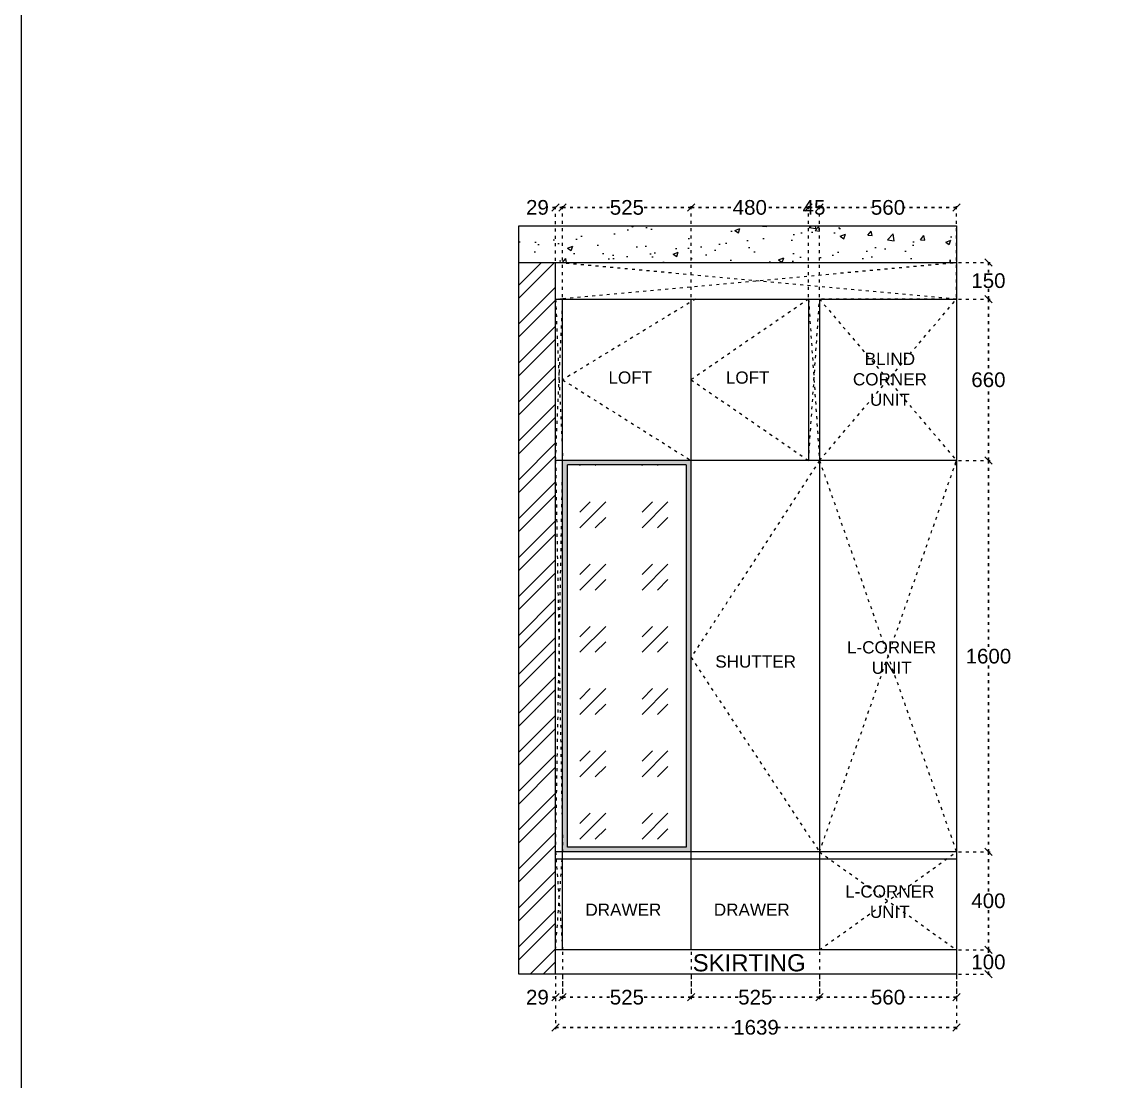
# Model space of a CAD drawing. Header units: millimetres. Extents: x 220712 to 1505573, y -354410 to 241923.
# Drawn here: x 220712 to 225122, y 85051 to 89383 of the extents above; entities that cross this region are included whole.
import ezdxf

# ---------------------------------------------------------------- set-up
doc = ezdxf.new("R2010")
doc.units = ezdxf.units.MM
doc.header["$MEASUREMENT"] = 0
doc.linetypes.add('ACAD_ISO03W100', pattern=[30, 12, -18])
doc.layers.add('Walls', color=253, linetype='Continuous')
doc.layers.add('Words', color=7, linetype='Continuous')
doc.styles.get("Standard").update_dxf_attribs({"font": 'arial.ttf'})
doc.dimstyles.get("Standard").update_dxf_attribs({"dimtxt": 60, "dimasz": 30, "dimexe": 7.75, "dimexo": 8.13, "dimgap": 0.63, "dimtad": 0, "dimtih": 1, "dimtoh": 1, "dimdec": 0, "dimzin": 0, "dimtxsty": 'Standard', "dimblk": 'OBLIQUE', "dimcen": 2.25, "dimclrd": 1, "dimclre": 1, "dimclrt": 1, "dimadec": 0, "dimazin": 0, "dimtfac": 1, "dimtdec": 0, "dimtofl": 0, "dimtmove": 0, "dimatfit": 3, "dimfxl": 1, "dimtolj": 1, "dimtzin": 0, "dimlwd": 30, "dimarcsym": 0})

# ---------------------------------------------------------------- blocks, each defined once
blk = doc.blocks.new('_Oblique')
at = {"color": 0, "linetype": 'ByBlock', "lineweight": -2}
blk.add_line((-0.5, -0.5), (0.5, 0.5), dxfattribs=at)
blk = doc.blocks.new('*D1529')
at = {"layer": 'Defpoints', "color": 0, "linetype": 'ACAD_ISO03W100', "transparency": 16777216}
for p in [(224533.5, 85588.5), (224664, 85588.5), (224533.5, 85488.5)]:
    blk.add_point(p, dxfattribs=at)
at = {"layer": 'Walls', "color": 1, "linetype": 'ACAD_ISO03W100', "lineweight": -2, "transparency": 16777216}
for p, q in [((224541.6, 85588.5), (224671.8, 85588.5)), ((224541.6, 85488.5), (224671.8, 85488.5))]:
    blk.add_line(p, q, dxfattribs=at)
at = {"layer": 'Walls', "color": 1, "linetype": 'ACAD_ISO03W100', "lineweight": 30, "transparency": 16777216}
for p, q in [((224664, 85588.5), (224664, 85569.8)), ((224664, 85488.5), (224664, 85507.2))]:
    blk.add_line(p, q, dxfattribs=at)
at = {"layer": 'Walls', "color": 1, "linetype": 'ACAD_ISO03W100', "lineweight": 30, "transparency": 16777216, "xscale": 30, "yscale": 30, "zscale": 30}
for p, rotation in [((224664, 85588.5), 90), ((224664, 85488.5), 270)]:
    blk.add_blockref('_Oblique', p, dxfattribs=dict(at, rotation=rotation))
at = {"layer": 'Walls', "color": 1, "linetype": 'ACAD_ISO03W100', "transparency": 16777216, "insert": (224664, 85538.5), "char_height": 60, "attachment_point": 5}
blk.add_mtext('\\A1;100', dxfattribs=at)
blk = doc.blocks.new('*D1530')
at = {"layer": 'Defpoints', "color": 0, "linetype": 'ACAD_ISO03W100', "transparency": 16777216}
for p in [(224533.5, 85988.5), (224664, 85988.5), (224533.5, 85588.5)]:
    blk.add_point(p, dxfattribs=at)
at = {"layer": 'Walls', "color": 1, "linetype": 'ACAD_ISO03W100', "lineweight": -2, "transparency": 16777216}
for p, q in [((224541.6, 85988.5), (224671.8, 85988.5)), ((224541.6, 85588.5), (224671.8, 85588.5))]:
    blk.add_line(p, q, dxfattribs=at)
at = {"layer": 'Walls', "color": 1, "linetype": 'ACAD_ISO03W100', "lineweight": 30, "transparency": 16777216}
for p, q in [((224664, 85988.5), (224664, 85819.8)), ((224664, 85588.5), (224664, 85757.2))]:
    blk.add_line(p, q, dxfattribs=at)
at = {"layer": 'Walls', "color": 1, "linetype": 'ACAD_ISO03W100', "lineweight": 30, "transparency": 16777216, "xscale": 30, "yscale": 30, "zscale": 30}
for p, rotation in [((224664, 85988.5), 90), ((224664, 85588.5), 270)]:
    blk.add_blockref('_Oblique', p, dxfattribs=dict(at, rotation=rotation))
at = {"layer": 'Walls', "color": 1, "linetype": 'ACAD_ISO03W100', "transparency": 16777216, "insert": (224664, 85788.5), "char_height": 60, "attachment_point": 5}
blk.add_mtext('\\A1;400', dxfattribs=at)
blk = doc.blocks.new('*D1531')
at = {"layer": 'Defpoints', "color": 0, "linetype": 'ACAD_ISO03W100', "transparency": 16777216}
for p in [(224533.5, 87588.5), (224664, 87588.5), (224533.5, 85988.5)]:
    blk.add_point(p, dxfattribs=at)
at = {"layer": 'Walls', "color": 1, "linetype": 'ACAD_ISO03W100', "lineweight": -2, "transparency": 16777216}
for p, q in [((224541.6, 87588.5), (224671.8, 87588.5)), ((224541.6, 85988.5), (224671.8, 85988.5))]:
    blk.add_line(p, q, dxfattribs=at)
at = {"layer": 'Walls', "color": 1, "linetype": 'ACAD_ISO03W100', "lineweight": 30, "transparency": 16777216}
for p, q in [((224664, 87588.5), (224664, 86819.8)), ((224664, 85988.5), (224664, 86757.2))]:
    blk.add_line(p, q, dxfattribs=at)
at = {"layer": 'Walls', "color": 1, "linetype": 'ACAD_ISO03W100', "lineweight": 30, "transparency": 16777216, "xscale": 30, "yscale": 30, "zscale": 30}
for p, rotation in [((224664, 87588.5), 90), ((224664, 85988.5), 270)]:
    blk.add_blockref('_Oblique', p, dxfattribs=dict(at, rotation=rotation))
at = {"layer": 'Walls', "color": 1, "linetype": 'ACAD_ISO03W100', "transparency": 16777216, "insert": (224664, 86788.5), "char_height": 60, "attachment_point": 5}
blk.add_mtext('\\A1;1600', dxfattribs=at)
blk = doc.blocks.new('*D1532')
at = {"layer": 'Defpoints', "color": 0, "linetype": 'ACAD_ISO03W100', "transparency": 16777216}
for p in [(224533.5, 88248.5), (224664, 88248.5), (224533.5, 87588.5)]:
    blk.add_point(p, dxfattribs=at)
at = {"layer": 'Walls', "color": 1, "linetype": 'ACAD_ISO03W100', "lineweight": -2, "transparency": 16777216}
for p, q in [((224541.6, 88248.5), (224671.8, 88248.5)), ((224541.6, 87588.5), (224671.8, 87588.5))]:
    blk.add_line(p, q, dxfattribs=at)
at = {"layer": 'Walls', "color": 1, "linetype": 'ACAD_ISO03W100', "lineweight": 30, "transparency": 16777216}
for p, q in [((224664, 88248.5), (224664, 87949.8)), ((224664, 87588.5), (224664, 87887.2))]:
    blk.add_line(p, q, dxfattribs=at)
at = {"layer": 'Walls', "color": 1, "linetype": 'ACAD_ISO03W100', "lineweight": 30, "transparency": 16777216, "xscale": 30, "yscale": 30, "zscale": 30}
for p, rotation in [((224664, 88248.5), 90), ((224664, 87588.5), 270)]:
    blk.add_blockref('_Oblique', p, dxfattribs=dict(at, rotation=rotation))
at = {"layer": 'Walls', "color": 1, "linetype": 'ACAD_ISO03W100', "transparency": 16777216, "insert": (224664, 87918.5), "char_height": 60, "attachment_point": 5}
blk.add_mtext('\\A1;660', dxfattribs=at)
blk = doc.blocks.new('*D1533')
at = {"layer": 'Defpoints', "color": 0, "linetype": 'ACAD_ISO03W100', "transparency": 16777216}
for p in [(224533.5, 88398.5), (224664, 88398.5), (224533.5, 88248.5)]:
    blk.add_point(p, dxfattribs=at)
at = {"layer": 'Walls', "color": 1, "linetype": 'ACAD_ISO03W100', "lineweight": -2, "transparency": 16777216}
for p, q in [((224541.6, 88398.5), (224671.8, 88398.5)), ((224541.6, 88248.5), (224671.8, 88248.5))]:
    blk.add_line(p, q, dxfattribs=at)
at = {"layer": 'Walls', "color": 1, "linetype": 'ACAD_ISO03W100', "lineweight": 30, "transparency": 16777216}
for p, q in [((224664, 88398.5), (224664, 88354.8)), ((224664, 88248.5), (224664, 88292.2))]:
    blk.add_line(p, q, dxfattribs=at)
at = {"layer": 'Walls', "color": 1, "linetype": 'ACAD_ISO03W100', "lineweight": 30, "transparency": 16777216, "xscale": 30, "yscale": 30, "zscale": 30}
for p, rotation in [((224664, 88398.5), 90), ((224664, 88248.5), 270)]:
    blk.add_blockref('_Oblique', p, dxfattribs=dict(at, rotation=rotation))
at = {"layer": 'Walls', "color": 1, "linetype": 'ACAD_ISO03W100', "transparency": 16777216, "insert": (224664, 88323.5), "char_height": 60, "attachment_point": 5}
blk.add_mtext('\\A1;150', dxfattribs=at)
blk = doc.blocks.new('*D1534')
at = {"layer": 'Defpoints', "color": 0, "linetype": 'ACAD_ISO03W100', "transparency": 16777216}
for p in [(223973.5, 85588.5), (224533.5, 85588.5), (223973.5, 85394.5)]:
    blk.add_point(p, dxfattribs=at)
at = {"layer": 'Walls', "color": 1, "linetype": 'ACAD_ISO03W100', "lineweight": -2, "transparency": 16777216}
for p, q in [((223973.5, 85580.4), (223973.5, 85386.8)), ((224533.5, 85580.4), (224533.5, 85386.8))]:
    blk.add_line(p, q, dxfattribs=at)
at = {"layer": 'Walls', "color": 1, "linetype": 'ACAD_ISO03W100', "lineweight": 30, "transparency": 16777216}
for p, q in [((223973.5, 85394.5), (224186.7, 85394.5)), ((224533.5, 85394.5), (224320.3, 85394.5))]:
    blk.add_line(p, q, dxfattribs=at)
at = {"layer": 'Walls', "color": 1, "linetype": 'ACAD_ISO03W100', "lineweight": 30, "transparency": 16777216, "xscale": 30, "yscale": 30, "zscale": 30, "rotation": 180}
blk.add_blockref('_Oblique', (223973.5, 85394.5), dxfattribs=at)
at = {"layer": 'Walls', "color": 1, "linetype": 'ACAD_ISO03W100', "lineweight": 30, "transparency": 16777216, "xscale": 30, "yscale": 30, "zscale": 30}
blk.add_blockref('_Oblique', (224533.5, 85394.5), dxfattribs=at)
at = {"layer": 'Walls', "color": 1, "linetype": 'ACAD_ISO03W100', "transparency": 16777216, "insert": (224253.5, 85394.5), "char_height": 60, "attachment_point": 5}
blk.add_mtext('\\A1;560', dxfattribs=at)
blk = doc.blocks.new('*D1535')
at = {"layer": 'Defpoints', "color": 0, "linetype": 'ACAD_ISO03W100', "transparency": 16777216}
for p in [(223448.5, 85588.5), (223973.5, 85488.5), (223448.5, 85394.5)]:
    blk.add_point(p, dxfattribs=at)
at = {"layer": 'Walls', "color": 1, "linetype": 'ACAD_ISO03W100', "lineweight": -2, "transparency": 16777216}
for p, q in [((223448.5, 85580.4), (223448.5, 85386.8)), ((223973.5, 85480.4), (223973.5, 85386.8))]:
    blk.add_line(p, q, dxfattribs=at)
at = {"layer": 'Walls', "color": 1, "linetype": 'ACAD_ISO03W100', "lineweight": 30, "transparency": 16777216}
for p, q in [((223448.5, 85394.5), (223643.9, 85394.5)), ((223973.5, 85394.5), (223778.1, 85394.5))]:
    blk.add_line(p, q, dxfattribs=at)
at = {"layer": 'Walls', "color": 1, "linetype": 'ACAD_ISO03W100', "lineweight": 30, "transparency": 16777216, "xscale": 30, "yscale": 30, "zscale": 30, "rotation": 180}
blk.add_blockref('_Oblique', (223448.5, 85394.5), dxfattribs=at)
at = {"layer": 'Walls', "color": 1, "linetype": 'ACAD_ISO03W100', "lineweight": 30, "transparency": 16777216, "xscale": 30, "yscale": 30, "zscale": 30}
blk.add_blockref('_Oblique', (223973.5, 85394.5), dxfattribs=at)
at = {"layer": 'Walls', "color": 1, "linetype": 'ACAD_ISO03W100', "transparency": 16777216, "insert": (223711, 85394.5), "char_height": 60, "attachment_point": 5}
blk.add_mtext('\\A1;525', dxfattribs=at)
blk = doc.blocks.new('*D1536')
at = {"layer": 'Defpoints', "color": 0, "linetype": 'ACAD_ISO03W100', "transparency": 16777216}
for p in [(222923.5, 85588.5), (223448.5, 85488.5), (222923.5, 85394.5)]:
    blk.add_point(p, dxfattribs=at)
at = {"layer": 'Walls', "color": 1, "linetype": 'ACAD_ISO03W100', "lineweight": -2, "transparency": 16777216}
for p, q in [((222923.5, 85580.4), (222923.5, 85386.8)), ((223448.5, 85480.4), (223448.5, 85386.8))]:
    blk.add_line(p, q, dxfattribs=at)
at = {"layer": 'Walls', "color": 1, "linetype": 'ACAD_ISO03W100', "lineweight": 30, "transparency": 16777216}
for p, q in [((222923.5, 85394.5), (223118.9, 85394.5)), ((223448.5, 85394.5), (223253.1, 85394.5))]:
    blk.add_line(p, q, dxfattribs=at)
at = {"layer": 'Walls', "color": 1, "linetype": 'ACAD_ISO03W100', "lineweight": 30, "transparency": 16777216, "xscale": 30, "yscale": 30, "zscale": 30, "rotation": 180}
blk.add_blockref('_Oblique', (222923.5, 85394.5), dxfattribs=at)
at = {"layer": 'Walls', "color": 1, "linetype": 'ACAD_ISO03W100', "lineweight": 30, "transparency": 16777216, "xscale": 30, "yscale": 30, "zscale": 30}
blk.add_blockref('_Oblique', (223448.5, 85394.5), dxfattribs=at)
at = {"layer": 'Walls', "color": 1, "linetype": 'ACAD_ISO03W100', "transparency": 16777216, "insert": (223186, 85394.5), "char_height": 60, "attachment_point": 5}
blk.add_mtext('\\A1;525', dxfattribs=at)
blk = doc.blocks.new('*D1537')
at = {"layer": 'Defpoints', "color": 0, "linetype": 'ACAD_ISO03W100', "transparency": 16777216}
for p in [(222894.5, 85488.5), (222923.5, 85488.5), (222894.5, 85394.5)]:
    blk.add_point(p, dxfattribs=at)
at = {"layer": 'Walls', "color": 1, "linetype": 'ACAD_ISO03W100', "lineweight": -2, "transparency": 16777216}
for p, q in [((222894.5, 85480.4), (222894.5, 85386.8)), ((222923.5, 85480.4), (222923.5, 85386.8))]:
    blk.add_line(p, q, dxfattribs=at)
at = {"layer": 'Walls', "color": 1, "linetype": 'ACAD_ISO03W100', "lineweight": 30, "transparency": 16777216}
for p, q in [((222894.5, 85394.5), (222864.5, 85394.5)), ((222923.5, 85394.5), (222894.5, 85394.5))]:
    blk.add_line(p, q, dxfattribs=at)
at = {"layer": 'Walls', "color": 1, "linetype": 'ACAD_ISO03W100', "lineweight": 30, "transparency": 16777216, "xscale": 30, "yscale": 30, "zscale": 30, "rotation": 180}
blk.add_blockref('_Oblique', (222894.5, 85394.5), dxfattribs=at)
at = {"layer": 'Walls', "color": 1, "linetype": 'ACAD_ISO03W100', "lineweight": 30, "transparency": 16777216, "xscale": 30, "yscale": 30, "zscale": 30}
blk.add_blockref('_Oblique', (222923.5, 85394.5), dxfattribs=at)
at = {"layer": 'Walls', "color": 1, "linetype": 'ACAD_ISO03W100', "transparency": 16777216, "insert": (222820.3, 85394.5), "char_height": 60, "attachment_point": 5}
blk.add_mtext('\\A1;29', dxfattribs=at)
blk = doc.blocks.new('*D1538')
at = {"layer": 'Defpoints', "color": 0, "linetype": 'ACAD_ISO03W100', "transparency": 16777216}
for p in [(222894.5, 85488.5), (224533.5, 85488.5), (224533.5, 85271.5)]:
    blk.add_point(p, dxfattribs=at)
at = {"layer": 'Walls', "color": 1, "linetype": 'ACAD_ISO03W100', "lineweight": -2, "transparency": 16777216}
for p, q in [((222894.5, 85480.4), (222894.5, 85263.8)), ((224533.5, 85480.4), (224533.5, 85263.8))]:
    blk.add_line(p, q, dxfattribs=at)
at = {"layer": 'Walls', "color": 1, "linetype": 'ACAD_ISO03W100', "lineweight": 30, "transparency": 16777216}
for p, q in [((222894.5, 85271.5), (223626.5, 85271.5)), ((224533.5, 85271.5), (223801.5, 85271.5))]:
    blk.add_line(p, q, dxfattribs=at)
at = {"layer": 'Walls', "color": 1, "linetype": 'ACAD_ISO03W100', "lineweight": 30, "transparency": 16777216, "xscale": 30, "yscale": 30, "zscale": 30, "rotation": 180}
blk.add_blockref('_Oblique', (222894.5, 85271.5), dxfattribs=at)
at = {"layer": 'Walls', "color": 1, "linetype": 'ACAD_ISO03W100', "lineweight": 30, "transparency": 16777216, "xscale": 30, "yscale": 30, "zscale": 30}
blk.add_blockref('_Oblique', (224533.5, 85271.5), dxfattribs=at)
at = {"layer": 'Walls', "color": 1, "linetype": 'ACAD_ISO03W100', "transparency": 16777216, "insert": (223714, 85271.5), "char_height": 60, "attachment_point": 5}
blk.add_mtext('\\A1;1639', dxfattribs=at)
blk = doc.blocks.new('*D1539')
at = {"layer": 'Defpoints', "color": 0, "linetype": 'ACAD_ISO03W100', "transparency": 16777216}
for p in [(223973.5, 88623), (223973.5, 88248.5), (224533.5, 88248.5)]:
    blk.add_point(p, dxfattribs=at)
at = {"layer": 'Walls', "color": 1, "linetype": 'ACAD_ISO03W100', "lineweight": -2, "transparency": 16777216}
for p, q in [((223973.5, 88256.6), (223973.5, 88630.8)), ((224533.5, 88256.6), (224533.5, 88630.8))]:
    blk.add_line(p, q, dxfattribs=at)
at = {"layer": 'Walls', "color": 1, "linetype": 'ACAD_ISO03W100', "lineweight": 30, "transparency": 16777216}
for p, q in [((223973.5, 88623), (224186.7, 88623)), ((224533.5, 88623), (224320.3, 88623))]:
    blk.add_line(p, q, dxfattribs=at)
at = {"layer": 'Walls', "color": 1, "linetype": 'ACAD_ISO03W100', "lineweight": 30, "transparency": 16777216, "xscale": 30, "yscale": 30, "zscale": 30, "rotation": 180}
blk.add_blockref('_Oblique', (223973.5, 88623), dxfattribs=at)
at = {"layer": 'Walls', "color": 1, "linetype": 'ACAD_ISO03W100', "lineweight": 30, "transparency": 16777216, "xscale": 30, "yscale": 30, "zscale": 30}
blk.add_blockref('_Oblique', (224533.5, 88623), dxfattribs=at)
at = {"layer": 'Walls', "color": 1, "linetype": 'ACAD_ISO03W100', "transparency": 16777216, "insert": (224253.5, 88623), "char_height": 60, "attachment_point": 5}
blk.add_mtext('\\A1;560', dxfattribs=at)
blk = doc.blocks.new('*D1540')
at = {"layer": 'Defpoints', "color": 0, "linetype": 'ACAD_ISO03W100', "transparency": 16777216}
for p in [(223928.5, 88623), (223928.5, 88248.5), (223973.5, 88248.5)]:
    blk.add_point(p, dxfattribs=at)
at = {"layer": 'Walls', "color": 1, "linetype": 'ACAD_ISO03W100', "lineweight": -2, "transparency": 16777216}
for p, q in [((223928.5, 88256.63), (223928.5, 88630.75)), ((223973.5, 88256.63), (223973.5, 88630.75))]:
    blk.add_line(p, q, dxfattribs=at)
at = {"layer": 'Walls', "color": 1, "linetype": 'ACAD_ISO03W100', "lineweight": 30, "transparency": 16777216}
blk.add_line((223973.5, 88623), (223928.5, 88623), dxfattribs=at)
at = {"layer": 'Walls', "color": 1, "linetype": 'ACAD_ISO03W100', "lineweight": 30, "transparency": 16777216, "xscale": 30, "yscale": 30, "zscale": 30, "rotation": 180}
blk.add_blockref('_Oblique', (223928.5, 88623), dxfattribs=at)
at = {"layer": 'Walls', "color": 1, "linetype": 'ACAD_ISO03W100', "lineweight": 30, "transparency": 16777216, "xscale": 30, "yscale": 30, "zscale": 30}
blk.add_blockref('_Oblique', (223973.5, 88623), dxfattribs=at)
at = {"layer": 'Walls', "color": 1, "linetype": 'ACAD_ISO03W100', "transparency": 16777216, "insert": (223951, 88623), "char_height": 60, "attachment_point": 5}
blk.add_mtext('\\A1;45', dxfattribs=at)
blk = doc.blocks.new('*D1541')
at = {"layer": 'Defpoints', "color": 0, "linetype": 'ACAD_ISO03W100', "transparency": 16777216}
for p in [(223928.5, 88623), (223448.5, 88248.5), (223928.5, 88248.5)]:
    blk.add_point(p, dxfattribs=at)
at = {"layer": 'Walls', "color": 1, "linetype": 'ACAD_ISO03W100', "lineweight": -2, "transparency": 16777216}
for p, q in [((223448.5, 88256.6), (223448.5, 88630.8)), ((223928.5, 88256.6), (223928.5, 88630.8))]:
    blk.add_line(p, q, dxfattribs=at)
at = {"layer": 'Walls', "color": 1, "linetype": 'ACAD_ISO03W100', "lineweight": 30, "transparency": 16777216}
for p, q in [((223448.5, 88623), (223620.5, 88623)), ((223928.5, 88623), (223756.5, 88623))]:
    blk.add_line(p, q, dxfattribs=at)
at = {"layer": 'Walls', "color": 1, "linetype": 'ACAD_ISO03W100', "lineweight": 30, "transparency": 16777216, "xscale": 30, "yscale": 30, "zscale": 30, "rotation": 180}
blk.add_blockref('_Oblique', (223448.5, 88623), dxfattribs=at)
at = {"layer": 'Walls', "color": 1, "linetype": 'ACAD_ISO03W100', "lineweight": 30, "transparency": 16777216, "xscale": 30, "yscale": 30, "zscale": 30}
blk.add_blockref('_Oblique', (223928.5, 88623), dxfattribs=at)
at = {"layer": 'Walls', "color": 1, "linetype": 'ACAD_ISO03W100', "transparency": 16777216, "insert": (223688.5, 88623), "char_height": 60, "attachment_point": 5}
blk.add_mtext('\\A1;480', dxfattribs=at)
blk = doc.blocks.new('*D1542')
at = {"layer": 'Defpoints', "color": 0, "linetype": 'ACAD_ISO03W100', "transparency": 16777216}
for p in [(222923.5, 88623), (222923.5, 88248.5), (223448.5, 88248.5)]:
    blk.add_point(p, dxfattribs=at)
at = {"layer": 'Walls', "color": 1, "linetype": 'ACAD_ISO03W100', "lineweight": -2, "transparency": 16777216}
for p, q in [((222923.5, 88256.6), (222923.5, 88630.8)), ((223448.5, 88256.6), (223448.5, 88630.8))]:
    blk.add_line(p, q, dxfattribs=at)
at = {"layer": 'Walls', "color": 1, "linetype": 'ACAD_ISO03W100', "lineweight": 30, "transparency": 16777216}
for p, q in [((222923.5, 88623), (223118.9, 88623)), ((223448.5, 88623), (223253.1, 88623))]:
    blk.add_line(p, q, dxfattribs=at)
at = {"layer": 'Walls', "color": 1, "linetype": 'ACAD_ISO03W100', "lineweight": 30, "transparency": 16777216, "xscale": 30, "yscale": 30, "zscale": 30, "rotation": 180}
blk.add_blockref('_Oblique', (222923.5, 88623), dxfattribs=at)
at = {"layer": 'Walls', "color": 1, "linetype": 'ACAD_ISO03W100', "lineweight": 30, "transparency": 16777216, "xscale": 30, "yscale": 30, "zscale": 30}
blk.add_blockref('_Oblique', (223448.5, 88623), dxfattribs=at)
at = {"layer": 'Walls', "color": 1, "linetype": 'ACAD_ISO03W100', "transparency": 16777216, "insert": (223186, 88623), "char_height": 60, "attachment_point": 5}
blk.add_mtext('\\A1;525', dxfattribs=at)
blk = doc.blocks.new('*D1543')
at = {"layer": 'Defpoints', "color": 0, "linetype": 'ACAD_ISO03W100', "transparency": 16777216}
for p in [(222894.6, 88623), (222894.6, 88247.2), (222923.5, 88248.5)]:
    blk.add_point(p, dxfattribs=at)
at = {"layer": 'Walls', "color": 1, "linetype": 'ACAD_ISO03W100', "lineweight": 30, "transparency": 16777216}
for p, q in [((222894.6, 88623), (222864.6, 88623)), ((222923.5, 88623), (222894.6, 88623))]:
    blk.add_line(p, q, dxfattribs=at)
at = {"layer": 'Walls', "color": 1, "linetype": 'ACAD_ISO03W100', "lineweight": -2, "transparency": 16777216}
for p, q in [((222894.6, 88255.4), (222894.6, 88630.8)), ((222923.5, 88256.6), (222923.5, 88630.8))]:
    blk.add_line(p, q, dxfattribs=at)
at = {"layer": 'Walls', "color": 1, "linetype": 'ACAD_ISO03W100', "lineweight": 30, "transparency": 16777216, "xscale": 30, "yscale": 30, "zscale": 30, "rotation": 180}
blk.add_blockref('_Oblique', (222894.6, 88623), dxfattribs=at)
at = {"layer": 'Walls', "color": 1, "linetype": 'ACAD_ISO03W100', "lineweight": 30, "transparency": 16777216, "xscale": 30, "yscale": 30, "zscale": 30}
blk.add_blockref('_Oblique', (222923.5, 88623), dxfattribs=at)
at = {"layer": 'Walls', "color": 1, "linetype": 'ACAD_ISO03W100', "transparency": 16777216, "insert": (222820.4, 88623), "char_height": 60, "attachment_point": 5}
blk.add_mtext('\\A1;29', dxfattribs=at)

msp = doc.modelspace()

# ---------------------------------------------------------------- hatches: boundary and pattern name
at = {"layer": 'Walls', "linetype": 'ACAD_ISO03W100', "true_color": 0xc7c8ca}
h = msp.add_hatch(dxfattribs=at)
h.set_pattern_fill('AR-CONC', color=9, scale=30)
h.set_pattern_definition([(50, (0, 0), (215.17805, -18.82564), [22.5, -247.5]), (355, (0, 0), (-41.6254, 225.65764), [18, -198]), (100.45144, (17.93, -1.57), (173.55265, 206.832), [19.12206, -210.34263]), (46.1842, (0, 60), (320.1724, -49.65578), [33.75, -371.25]), (96.63564, (26.68, 55.86), (280.3986, 292.2356), [28.6831, -315.51413]), (351.18416, (0, 60), (280.3986, 292.2356), [27, -297]), (21, (30, 45), (179.07212, -120.78567), [22.5, -247.5]), (326, (30, 45), (72.9946, 217.54501), [18, -198]), (71.45144, (44.92, 34.93), (252.06671, 96.75935), [19.12206, -210.34263]), (37.5, (0, 0), (3.647957, 99.868156), [0, -195.6, 0, -201, 0, -198.75]), (7.5, (0, 0), (78.92086, 118.323514), [0, -114.6, 0, -191.1, 0, -75.75]), (327.5, (-66.9, 0), (160.14673, -6.766462), [0, -75, 0, -234, 0, -310.5]), (317.5, (-96.9, 0), (174.95585, 30.031495), [0, -97.5, 0, -155.4, 0, -220.5])])
h.paths.add_polyline_path([(224533.5, 88398.5), (224533.5, 88548.5), (222744.5, 88548.5), (222744.5, 88398.5)])
h = msp.add_hatch(dxfattribs=at)
h.set_pattern_fill('ANSI32', color=9, scale=300)
h.paths.add_polyline_path([(222894.5, 88398.5), (222744.5, 88398.5), (222744.5, 85488.5), (222894.5, 85488.5)])
at = {"layer": 'Walls', "linetype": 'ACAD_ISO03W100', "true_color": 0x000000}
h = msp.add_hatch(color=18, dxfattribs=at)
h.dxf.hatch_style = 1
h.paths.add_polyline_path([(223448.5, 87588.5), (222923.5, 87588.5), (222923.5, 85988.5), (223448.5, 85988.5)])
h.paths.add_polyline_path([(222943.5, 86008.5), (222943.5, 87570.5), (223428.5, 87570.5), (223428.5, 86008.5)], flags=16)
at = {"layer": 'Walls', "true_color": 0xadddf7}
h = msp.add_hatch(dxfattribs=at)
h.set_pattern_fill('GOST_GLASS', color=141, scale=30)
h.set_pattern_definition([(45, (0, 0), (254.55844, 0), [150, -210]), (45, (63.64, 0), (254.55844, 0), [60, -300]), (45, (0, 63.64), (254.55844, 0), [60, -300])])
h.paths.add_polyline_path([(223428.5, 87570.5), (222943.5, 87570.5), (222943.5, 86008.5), (223428.5, 86008.5)])

# ---------------------------------------------------------------- linework, layer by layer
at = {"layer": 'Walls', "color": 18, "true_color": 0x000000}
for p, q in [((222744.5, 85488.5), (222744.5, 88548.5)), ((222744.5, 88548.5), (224533.5, 88548.5)), ((224533.5, 88548.5), (224533.5, 85488.5)), ((222744.5, 88398.5), (224533.5, 88398.5)), ((222894.5, 85488.5), (222894.5, 88398.5)), ((222894.5, 88248.5), (224533.5, 88248.5)), ((224533.5, 85488.5), (222744.5, 85488.5))]:
    msp.add_line(p, q, dxfattribs=at)
at = {"layer": 'Walls', "color": 159, "true_color": 0x22346e}
for p, q in [((222923.5, 85588.5), (222923.5, 88248.5)), ((223448.5, 85588.5), (223448.5, 88248.5)), ((223928.5, 88248.5), (223928.5, 87588.5)), ((223973.5, 88248.5), (223973.5, 85588.5)), ((224533.5, 87588.5), (222894.5, 87588.5)), ((223428.5, 87570.5), (222943.5, 87570.5)), ((224533.5, 87570.5), (224527.2, 87570.5)), ((224533.5, 85988.5), (222894.5, 85988.5)), ((224533.5, 85958.5), (222894.5, 85958.5)), ((224533.5, 85588.5), (222894.5, 85588.5))]:
    msp.add_line(p, q, dxfattribs=at)
at = {"layer": 'Walls', "color": 18, "true_color": 0x000000}
msp.add_lwpolyline([(220711.5, 98109), (264020, 98109), (264020, 74090), (220711.5, 74090)], close=True, dxfattribs=at)
at = {"layer": 'Walls', "color": 240, "linetype": 'ACAD_ISO03W100', "true_color": 0xed1f24}
for points in [[(222894.5, 88248.5), (224533.5, 88398.5), (224533.5, 88248.5), (222894.5, 88398.5)], [(222894.5, 87588.5), (222923.5, 88248.5), (222894.5, 88248.5), (222923.5, 87588.5)], [(223928.5, 88248.5), (223973.5, 87588.5), (223928.5, 87588.5), (223973.5, 88248.5)], [(222894.5, 87588.5), (222923.5, 85988.5), (222894.5, 85988.5), (222923.5, 87588.5)], [(222894.5, 85588.5), (222923.5, 85988.5), (222894.5, 85988.5), (222923.5, 85588.5)]]:
    msp.add_lwpolyline(points, dxfattribs=at)
at = {"layer": 'Walls', "color": 9, "linetype": 'ACAD_ISO03W100', "true_color": 0xc7c8ca}
for points in [[(223466.7, 88248.5), (222923.5, 87918.5), (223448.5, 87588.5)], [(223928.5, 88248.5), (223448.5, 87919), (223928.5, 87588.5)], [(223973.5, 87588.5), (224533.5, 88248.5), (223973.5, 88248.5), (224533.5, 87588.5)], [(223973.5, 87588.5), (223448.5, 86783.5), (223973.5, 85988.5)], [(223973.5, 87588.5), (224533.5, 85988.5), (223973.5, 85988.5), (224533.5, 87588.5)], [(223973.5, 85588.5), (224533.5, 85988.5), (223973.5, 85988.5), (224533.5, 85588.5)]]:
    msp.add_lwpolyline(points, dxfattribs=at)
at = {"layer": 'Walls', "color": 159, "true_color": 0x22346e}
msp.add_lwpolyline([(223428.5, 87570.5), (223428.5, 86008.5), (222943.5, 86008.5), (222943.5, 87570.5)], dxfattribs=at)

# ---------------------------------------------------------------- texts
at = {"color": 7, "char_height": 50, "attachment_point": 1}
for s, insert in [('\\pxqc;BLIND CORNER \\PUNIT', (224030, 88029)), ('\\pxqc;LOFT', (222968.5, 87952.7)), ('\\pxqc;LOFT', (223448.5, 87952.7)), ('\\pxqc;L-CORNER \\PUNIT', (224037, 86850)), ('\\pxqc;SHUTTER', (223481, 86792)), ('\\pxqc;L-CORNER \\PUNIT', (224029.5, 85852.1))]:
    msp.add_mtext_dynamic_manual_height_columns(s, width=462.73, gutter_width=1213, heights=[0], dxfattribs=dict(at, insert=insert))
at = {"insert": (223455, 85570.4), "char_height": 70, "attachment_point": 1}
msp.add_mtext_dynamic_manual_height_columns('SKIRTING', width=1609.978, gutter_width=12.5, heights=[0], dxfattribs=at)
at = {"layer": 'Words', "color": 0, "char_height": 50, "attachment_point": 1}
for insert in [(223016.5, 85777.5), (223541.5, 85777.5)]:
    msp.add_mtext_dynamic_manual_height_columns('DRAWER', width=795.826, gutter_width=866.4, heights=[440.1], dxfattribs=dict(at, insert=insert))

# ---------------------------------------------------------------- dimensions: what is measured, and where the dimension line sits
at = {"layer": 'Walls', "color": 240, "linetype": 'ACAD_ISO03W100', "true_color": 0xed1f24}
for base, p1, p2, picture, middle in [((222894.6, 88623), (222923.5, 88248.5), (222894.6, 88247.2), '*D1543', (222820.4, 88623)), ((222923.5, 88623), (223448.5, 88248.5), (222923.5, 88248.5), '*D1542', (223186, 88623)), ((223928.5, 88623), (223448.5, 88248.5), (223928.5, 88248.5), '*D1541', (223688.5, 88623)), ((223973.5, 88623), (224533.5, 88248.5), (223973.5, 88248.5), '*D1539', (224253.5, 88623)), ((222923.5, 85394.5), (223448.5, 85488.5), (222923.5, 85588.5), '*D1536', (223186, 85394.5)), ((223448.5, 85394.5), (223973.5, 85488.5), (223448.5, 85588.5), '*D1535', (223711, 85394.5)), ((223973.5, 85394.5), (224533.5, 85588.5), (223973.5, 85588.5), '*D1534', (224253.5, 85394.5)), ((222894.5, 85394.5), (222923.5, 85488.5), (222894.5, 85488.5), '*D1537', (222820.3, 85394.5)), ((224533.5, 85271.5), (222894.5, 85488.5), (224533.5, 85488.5), '*D1538', (223714, 85271.5))]:
    dim = msp.add_linear_dim(base=base, p1=p1, p2=p2, dimstyle='Standard', dxfattribs=at)
    dim.commit()
    dim.dimension.update_dxf_attribs({"geometry": picture, "text_midpoint": middle})
dim = msp.add_linear_dim(base=(223928.5, 88623), p1=(223973.5, 88248.5), p2=(223928.5, 88248.5), dimstyle='Standard', dxfattribs=at)
dim.commit()
dim.dimension.update_dxf_attribs({"geometry": '*D1540', "text_midpoint": (223951, 88623), "dimtype": 160})
for base, p1, p2, picture, middle in [((224664, 88398.5), (224533.5, 88248.5), (224533.5, 88398.5), '*D1533', (224664, 88323.5)), ((224664, 88248.5), (224533.5, 87588.5), (224533.5, 88248.5), '*D1532', (224664, 87918.5)), ((224664, 85988.5), (224533.5, 85588.5), (224533.5, 85988.5), '*D1530', (224664, 85788.5)), ((224664, 85588.5), (224533.5, 85488.5), (224533.5, 85588.5), '*D1529', (224664, 85538.5))]:
    dim = msp.add_linear_dim(base=base, p1=p1, p2=p2, angle=90, dimstyle='Standard', dxfattribs=at)
    dim.commit()
    dim.dimension.update_dxf_attribs({"geometry": picture, "text_midpoint": middle})
dim = msp.add_linear_dim(base=(224664, 87588.5), p1=(224533.5, 85988.5), p2=(224533.5, 87588.5), angle=90, dimstyle='Standard', dxfattribs=at)
dim.commit()
dim.dimension.update_dxf_attribs({"geometry": '*D1531', "text_midpoint": (224664, 86788.5), "dimtype": 160})

doc.saveas('drawing.dxf')
